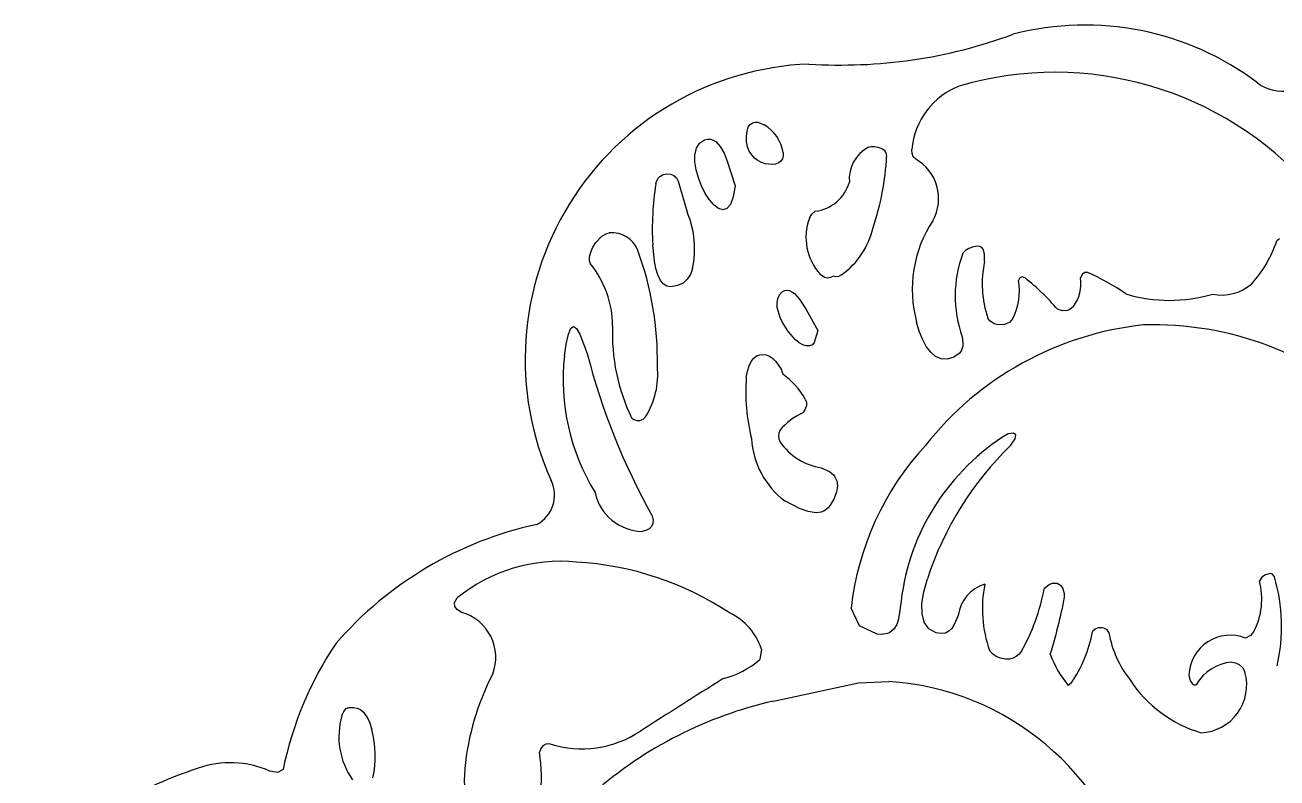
# Model space of a CAD drawing. Extents: x 0.98 to 3.75, y 0.23 to 4.49.
# Drawn here: x 1.028 to 1.986, y 2.961 to 3.537 of the extents above; entities that cross this region are included whole.
import ezdxf

# ---------------------------------------------------------------- set-up
doc = ezdxf.new("R2010")
doc.units = 0
doc.header["$MEASUREMENT"] = 0
doc.layers.add('Arc', color=6, linetype='CONTINUOUS')
doc.layers.add('Line', color=1, linetype='CONTINUOUS')

msp = doc.modelspace()

# ---------------------------------------------------------------- linework, layer by layer
at = {"layer": 'Arc', "color": 0, "true_color": 0x000000}
for centre, radius, start, end in [((1.83913, 3.31806), 0.21865, 52.88994, 104.57049), ((1.65246, 3.88575), 0.37964, -93.70491, -69.70709), ((1.63702, 3.28096), 0.22612, 92.30538, -155.82356), ((1.816, 3.24067), 0.25989, 41.39164, 106.16912), ((1.99022, 3.51813), 0.03207, -126.71737, -32.92038), ((1.76339, 3.43695), 0.05688, 110.32915, 175.40776), ((1.5775, 3.43385), 0.03119, 9.7894, 58.58672), ((1.68607, 3.41905), 0.02734, 117.69649, -174.9829), ((1.48615, 3.44652), 0.20146, -18.73926, -2.91157), ((1.69252, 3.40406), 0.03461, -29.41613, 60.82522), ((1.73731, 3.38065), 0.22917, 171.32559, -177.00093), ((1.62908, 3.42502), 0.03091, -83.38351, -15.70234), ((1.46915, 3.36562), 0.07137, -12.33149, 22.48242), ((1.66768, 3.37427), 0.04203, 159.39537, -137.77617), ((1.61693, 3.39563), 0.06157, -54.23262, -12.98505), ((1.80199, 3.33466), 0.09507, 146.54848, -164.68047), ((1.47738, 3.35698), 0.02098, 20.65651, 95.74894), ((1.89638, 3.40184), 0.09427, -42.10564, -18.6004), ((1.26845, 3.28004), 0.24362, -1.02069, 20.25283), ((1.83364, 3.3295), 0.0939, 159.65028, -160.5652), ((1.39967, 3.30551), 0.07817, 1.00068, 38.45827), ((1.84248, 3.33863), 0.08205, 167.85701, -161.50324), ((1.74154, 3.3334), 0.04728, -26.66964, 9.83301), ((1.68151, 3.20311), 0.17924, 40.41694, 51.33883), ((1.80548, 3.33916), 0.03043, -35.24458, 7.79436), ((1.76319, 3.17393), 0.19023, 55.72656, 65.75935), ((1.94372, 3.36481), 0.03458, -101.69653, -49.19961), ((1.90382, 3.44184), 0.11567, -106.83485, -73.47802), ((1.62308, 3.30001), 0.14542, 177.29601, -153.81709), ((1.90946, 3.06401), 0.24471, 95.99953, 141.84857), ((1.89128, 3.05796), 0.24953, 47.16504, 91.69869), ((1.60573, 3.26589), 0.16583, 173.79107, -148.46807), ((1.95799, 3.41341), 0.51573, -165.64662, -150.74019), ((1.45047, 3.2697), 0.06185, -31.84298, 5.57504), ((1.72628, 3.25606), 0.14666, 175.69969, -165.96729), ((1.57022, 3.21886), 0.06346, 30.08038, 53.39911), ((1.64384, 3.19513), 0.04952, 114.62108, 140.32914), ((1.64834, 3.22423), 0.06445, -176.68214, -127.00298), ((1.64486, 3.24499), 0.04751, -145.16961, -99.17171), ((1.87168, 3.07551), 0.17453, 121.59217, 173.16765), ((1.87782, 3.06653), 0.21897, 137.24819, 173.64205), ((1.95761, 3.03491), 0.25162, 134.21875, 161.86284), ((1.40828, 3.17715), 0.0251, -62.6202, 26.5155), ((1.50121, 3.18716), 0.03768, -167.74469, -91.30656), ((1.48059, 2.87703), 0.28441, 102.33832, 138.87003), ((1.43803, 3.0006), 0.12602, 84.50919, 128.93704), ((1.43645, 2.88885), 0.23758, 56.48646, 86.70786), ((1.91989, 3.09773), 0.05432, -27.27067, 14.84359), ((1.85614, 3.07685), 0.13323, -13.13082, 16.56435), ((1.77053, 3.0817), 0.02861, 106.51656, 172.8094), ((1.8579, 3.09047), 0.09731, 168.94267, -160.70085), ((1.65392, 3.1346), 0.15661, -29.33361, -10.66021), ((1.41269, 3.17945), 0.41856, -17.22074, -11.06392), ((1.35273, 3.05316), 0.0357, -20.76324, 74.44605), ((1.54786, 3.04555), 0.04586, 17.65456, 64.46923), ((1.49223, 2.91246), 0.27205, 146.12145, 168.32041), ((1.74811, 3.08964), 0.09801, -35.02619, -9.78967), ((1.93679, 3.08599), 0.08072, -170.07695, -141.68033), ((1.95016, 3.03848), 0.03167, 68.44924, 177.85347), ((1.88428, 3.08117), 0.07623, -160.35118, -139.5435), ((1.54593, 3.10311), 0.06813, -75.98845, -49.16379), ((1.95389, 3.01531), 0.03427, 94.52875, 150.43789), ((1.56002, 2.95001), 0.19604, 152.50702, 174.69709), ((6.46661, -4.75798), 9.20938, 122.175889, 122.643386), ((1.95545, 3.08953), 0.09795, -146.82882, -106.4084), ((1.92626, 3.032), 0.03646, -87.61245, 15.62508), ((1.67559, 2.82766), 0.2075, 13.7267, 86.2826), ((1.66884, 2.71652), 0.31071, 102.65863, 131.43164), ((1.32621, 2.99254), 0.05775, 163.79497, -145.10662), ((1.21765, 2.97758), 0.07867, -12.19755, 15.13641), ((1.4543, 3.06429), 0.081, -107.53069, -56.51424), ((1.31079, 2.96208), 0.11261, -7.98157, 9.47038), ((1.27509, 2.6278), 0.35935, 108.54939, 133.33769), ((1.18537, 2.89727), 0.07535, 66.29086, 109.05752), ((1.4784, 2.95797), 0.11404, 174.89008, -148.73452)]:
    msp.add_arc(centre, radius, start, end, dxfattribs=at)
at = {"layer": 'Line', "color": 0, "true_color": 0x000000}
for p, q in [((1.58058, 3.4556), (1.58156, 3.45848)), ((1.58156, 3.45848), (1.58296, 3.46053)), ((1.58296, 3.46053), (1.5847, 3.46181)), ((1.5847, 3.46181), (1.58671, 3.46239)), ((1.58671, 3.46239), (1.58894, 3.46232)), ((1.58894, 3.46232), (1.59375, 3.46047)), ((1.54419, 3.44648), (1.54797, 3.44892)), ((1.54797, 3.44892), (1.55042, 3.44951)), ((1.55042, 3.44951), (1.55269, 3.44944)), ((1.55269, 3.44944), (1.55477, 3.44878)), ((1.55477, 3.44878), (1.5567, 3.44758)), ((1.5567, 3.44758), (1.5601, 3.44382)), ((1.58006, 3.45184), (1.58058, 3.4556)), ((1.58015, 3.44748), (1.58006, 3.45184)), ((1.58092, 3.44362), (1.58015, 3.44748)), ((1.54071, 3.4378), (1.54183, 3.44267)), ((1.54071, 3.43216), (1.54071, 3.4378)), ((1.54183, 3.44267), (1.54419, 3.44648)), ((1.5601, 3.44382), (1.56299, 3.43866)), ((1.56299, 3.43866), (1.56547, 3.43259)), ((1.58229, 3.44024), (1.58092, 3.44362)), ((1.58414, 3.43735), (1.58229, 3.44024)), ((1.58638, 3.43493), (1.58414, 3.43735)), ((1.60823, 3.43916), (1.60828, 3.4365)), ((1.67336, 3.44326), (1.67556, 3.44383)), ((1.67556, 3.44383), (1.67798, 3.4439)), ((1.67798, 3.4439), (1.68064, 3.44343)), ((1.68064, 3.44343), (1.68355, 3.44236)), ((1.68355, 3.44236), (1.6851, 3.44135)), ((1.6851, 3.44135), (1.68622, 3.43998)), ((1.68622, 3.43998), (1.68696, 3.43828)), ((1.68696, 3.43828), (1.68735, 3.43628)), ((1.70686, 3.43844), (1.70669, 3.4415)), ((1.70774, 3.436), (1.70686, 3.43844)), ((1.54165, 3.42605), (1.54071, 3.43216)), ((1.56547, 3.43259), (1.57146, 3.41383)), ((1.58891, 3.433), (1.58638, 3.43493)), ((1.59162, 3.43153), (1.58891, 3.433)), ((1.59443, 3.43054), (1.59162, 3.43153)), ((1.59993, 3.42996), (1.59443, 3.43054)), ((1.60241, 3.43036), (1.59993, 3.42996)), ((1.60459, 3.43121), (1.60241, 3.43036)), ((1.60636, 3.43253), (1.60459, 3.43121)), ((1.60762, 3.43429), (1.60636, 3.43253)), ((1.60828, 3.4365), (1.60762, 3.43429)), ((1.70939, 3.43428), (1.70774, 3.436)), ((1.51124, 3.41705), (1.51286, 3.41992)), ((1.51286, 3.41992), (1.51393, 3.42099)), ((1.51393, 3.42099), (1.51646, 3.4224)), ((1.51646, 3.4224), (1.51926, 3.42292)), ((1.51926, 3.42292), (1.52208, 3.42261)), ((1.52208, 3.42261), (1.52465, 3.42153)), ((1.52465, 3.42153), (1.52672, 3.41975)), ((1.52672, 3.41975), (1.52801, 3.41733)), ((1.54339, 3.41978), (1.54165, 3.42605)), ((1.54578, 3.41364), (1.54339, 3.41978)), ((1.51076, 3.41522), (1.51124, 3.41705)), ((1.52801, 3.41733), (1.5351, 3.39291)), ((1.54867, 3.40793), (1.54578, 3.41364)), ((1.57146, 3.41383), (1.57006, 3.40528)), ((1.55191, 3.40296), (1.54867, 3.40793)), ((1.55533, 3.39902), (1.55191, 3.40296)), ((1.5588, 3.39641), (1.55533, 3.39902)), ((1.56794, 3.39956), (1.56526, 3.39638)), ((1.57006, 3.40528), (1.56794, 3.39956)), ((1.56216, 3.39543), (1.5588, 3.39641)), ((1.56526, 3.39638), (1.56216, 3.39543)), ((1.62834, 3.38906), (1.63023, 3.39205)), ((1.63023, 3.39205), (1.63264, 3.39433)), ((1.46266, 3.36675), (1.46498, 3.37049)), ((1.46498, 3.37049), (1.46957, 3.37519)), ((1.46957, 3.37519), (1.47327, 3.37726)), ((1.47327, 3.37726), (1.47528, 3.37785)), ((1.98783, 3.37334), (1.98573, 3.37177)), ((1.46013, 3.35933), (1.46102, 3.36293)), ((1.46102, 3.36293), (1.46266, 3.36675)), ((1.50976, 3.35616), (1.50845, 3.36866)), ((1.74769, 3.3642), (1.7456, 3.36215)), ((1.75017, 3.3658), (1.74769, 3.3642)), ((1.75307, 3.36693), (1.75017, 3.3658)), ((1.75642, 3.36753), (1.75307, 3.36693)), ((1.75849, 3.36741), (1.75642, 3.36753)), ((1.76005, 3.36667), (1.75849, 3.36741)), ((1.76116, 3.36538), (1.76005, 3.36667)), ((1.76227, 3.36137), (1.76116, 3.36538)), ((1.76226, 3.35589), (1.76227, 3.36137)), ((1.46006, 3.35629), (1.46013, 3.35933)), ((1.46088, 3.35413), (1.46006, 3.35629)), ((1.51087, 3.35064), (1.50976, 3.35616)), ((1.51234, 3.34581), (1.51087, 3.35064)), ((1.51419, 3.34183), (1.51234, 3.34581)), ((1.51645, 3.33885), (1.51419, 3.34183)), ((1.53489, 3.34226), (1.53167, 3.3394)), ((1.53727, 3.34596), (1.53489, 3.34226)), ((1.53887, 3.35037), (1.53727, 3.34596)), ((1.63983, 3.34371), (1.63656, 3.34602)), ((1.64238, 3.34311), (1.63983, 3.34371)), ((1.64437, 3.34353), (1.64238, 3.34311)), ((1.64667, 3.34474), (1.64437, 3.34353)), ((1.64847, 3.34414), (1.64667, 3.34474)), ((1.65056, 3.34447), (1.64847, 3.34414)), ((1.65292, 3.34567), (1.65056, 3.34447)), ((1.78915, 3.3435), (1.78812, 3.34147)), ((1.79087, 3.34413), (1.78915, 3.3435)), ((1.79348, 3.34307), (1.79087, 3.34413)), ((1.83701, 3.34623), (1.83563, 3.34328)), ((1.83886, 3.34754), (1.83701, 3.34623)), ((1.8413, 3.34739), (1.83886, 3.34754)), ((1.51917, 3.33704), (1.51645, 3.33885)), ((1.52236, 3.33654), (1.51917, 3.33704)), ((1.52752, 3.33746), (1.52236, 3.33654)), ((1.53167, 3.3394), (1.52752, 3.33746)), ((1.60536, 3.33031), (1.6075, 3.3326)), ((1.6075, 3.3326), (1.60933, 3.33363)), ((1.60933, 3.33363), (1.61118, 3.33394)), ((1.61118, 3.33394), (1.61305, 3.33362)), ((1.61305, 3.33362), (1.61492, 3.33272)), ((1.61492, 3.33272), (1.6168, 3.33133)), ((1.60356, 3.32426), (1.60408, 3.3275)), ((1.60374, 3.32071), (1.60356, 3.32426)), ((1.60408, 3.3275), (1.60536, 3.33031)), ((1.6168, 3.33133), (1.62051, 3.32732)), ((1.62051, 3.32732), (1.62582, 3.3193)), ((1.60586, 3.3131), (1.60374, 3.32071)), ((1.60763, 3.30925), (1.60586, 3.3131)), ((1.62582, 3.3193), (1.63463, 3.30302)), ((1.76618, 3.31042), (1.76467, 3.3126)), ((1.82191, 3.31822), (1.81797, 3.31932)), ((1.82563, 3.31845), (1.82191, 3.31822)), ((1.82735, 3.31911), (1.82563, 3.31845)), ((1.83034, 3.32159), (1.82735, 3.31911)), ((1.44402, 3.30039), (1.44593, 3.30481)), ((1.44593, 3.30481), (1.44798, 3.30609)), ((1.44798, 3.30609), (1.4502, 3.30454)), ((1.4502, 3.30454), (1.45265, 3.30041)), ((1.61221, 3.30198), (1.60763, 3.30925)), ((1.63463, 3.30302), (1.63199, 3.29401)), ((1.7123, 3.30264), (1.7103, 3.30954)), ((1.76949, 3.30813), (1.76618, 3.31042)), ((1.77259, 3.3074), (1.76949, 3.30813)), ((1.77754, 3.30761), (1.77259, 3.3074)), ((1.7812, 3.3093), (1.77754, 3.30761)), ((1.78379, 3.31218), (1.7812, 3.3093)), ((1.44219, 3.29258), (1.44402, 3.30039)), ((1.45265, 3.30041), (1.45836, 3.28556)), ((1.61761, 3.296), (1.61221, 3.30198)), ((1.62043, 3.29376), (1.61761, 3.296)), ((1.62321, 3.29215), (1.62043, 3.29376)), ((1.63199, 3.29401), (1.63054, 3.29222)), ((1.71477, 3.29638), (1.7123, 3.30264)), ((1.71768, 3.29096), (1.71477, 3.29638)), ((1.74509, 3.29825), (1.74569, 3.29341)), ((1.74569, 3.29341), (1.74557, 3.2912)), ((1.44087, 3.28382), (1.44219, 3.29258)), ((1.58791, 3.28369), (1.59028, 3.28464)), ((1.59028, 3.28464), (1.59278, 3.28489)), ((1.59278, 3.28489), (1.59532, 3.28446)), ((1.59532, 3.28446), (1.59785, 3.2834)), ((1.62588, 3.29129), (1.62321, 3.29215)), ((1.62835, 3.29128), (1.62588, 3.29129)), ((1.63054, 3.29222), (1.62835, 3.29128)), ((1.72103, 3.28656), (1.71768, 3.29096)), ((1.72482, 3.28334), (1.72103, 3.28656)), ((1.74292, 3.2855), (1.73867, 3.28263)), ((1.74425, 3.28723), (1.74292, 3.2855)), ((1.74557, 3.2912), (1.74425, 3.28723)), ((1.58086, 3.27208), (1.58213, 3.27622)), ((1.58213, 3.27622), (1.58377, 3.27951)), ((1.58377, 3.27951), (1.58571, 3.28199)), ((1.58571, 3.28199), (1.58791, 3.28369)), ((1.59785, 3.2834), (1.6003, 3.28174)), ((1.6003, 3.28174), (1.60262, 3.27952)), ((1.60262, 3.27952), (1.60656, 3.27352)), ((1.72903, 3.2815), (1.72482, 3.28334)), ((1.73365, 3.2812), (1.72903, 3.2815)), ((1.73867, 3.28263), (1.73365, 3.2812)), ((1.58003, 3.26706), (1.58086, 3.27208)), ((1.60656, 3.27352), (1.60806, 3.26981)), ((1.62597, 3.24572), (1.62511, 3.24302)), ((1.62514, 3.25067), (1.62593, 3.24826)), ((1.62593, 3.24826), (1.62597, 3.24572)), ((1.50301, 3.23706), (1.5008, 3.235)), ((1.62511, 3.24302), (1.6232, 3.24015)), ((1.49402, 3.23486), (1.49259, 3.23585)), ((1.49686, 3.23396), (1.49402, 3.23486)), ((1.49823, 3.234), (1.49686, 3.23396)), ((1.5008, 3.235), (1.49823, 3.234)), ((1.60572, 3.22675), (1.60481, 3.22469)), ((1.60481, 3.22469), (1.60457, 3.22249)), ((1.60457, 3.22249), (1.60494, 3.2202)), ((1.60494, 3.2202), (1.60586, 3.21785)), ((1.78425, 3.22471), (1.78025, 3.22417)), ((1.78213, 3.21524), (1.78554, 3.22024)), ((1.78613, 3.2234), (1.78425, 3.22471)), ((1.78554, 3.22024), (1.78613, 3.2234)), ((1.63729, 3.19808), (1.64366, 3.19521)), ((1.64366, 3.19521), (1.64666, 3.19275)), ((1.64666, 3.19275), (1.64778, 3.19134)), ((1.64778, 3.19134), (1.64924, 3.18811)), ((1.64924, 3.18811), (1.64964, 3.1843)), ((1.64894, 3.17984), (1.64712, 3.17468)), ((1.64964, 3.1843), (1.64894, 3.17984)), ((1.62083, 3.16698), (1.60955, 3.17276)), ((1.64426, 3.16953), (1.64267, 3.16763)), ((1.64712, 3.17468), (1.64426, 3.16953)), ((1.50806, 3.16134), (1.50875, 3.15817)), ((1.6273, 3.16459), (1.62083, 3.16698)), ((1.6335, 3.16367), (1.6273, 3.16459)), ((1.63739, 3.16427), (1.6335, 3.16367)), ((1.63923, 3.16503), (1.63739, 3.16427)), ((1.64267, 3.16763), (1.63923, 3.16503)), ((1.50323, 3.15027), (1.50035, 3.14949)), ((1.50563, 3.15153), (1.50323, 3.15027)), ((1.50742, 3.15327), (1.50563, 3.15153)), ((1.5085, 3.15548), (1.50742, 3.15327)), ((1.50875, 3.15817), (1.5085, 3.15548)), ((1.71578, 3.10335), (1.71849, 3.11324)), ((1.9742, 3.11446), (1.9724, 3.11165)), ((1.97695, 3.11639), (1.9742, 3.11446)), ((1.98086, 3.11727), (1.97695, 3.11639)), ((1.9825, 3.11669), (1.98086, 3.11727)), ((1.98384, 3.11483), (1.9825, 3.11669)), ((1.71435, 3.09434), (1.71578, 3.10335)), ((1.8118, 3.10884), (1.80782, 3.10563)), ((1.81381, 3.10962), (1.8118, 3.10884)), ((1.81762, 3.10967), (1.81381, 3.10962)), ((1.82078, 3.10782), (1.81762, 3.10967)), ((1.82199, 3.10624), (1.82078, 3.10782)), ((1.82338, 3.10188), (1.82199, 3.10624)), ((1.82347, 3.09913), (1.82338, 3.10188)), ((1.35689, 3.09506), (1.35884, 3.09862)), ((1.35708, 3.09218), (1.35689, 3.09506)), ((1.69839, 3.09627), (1.6964, 3.08241)), ((1.71439, 3.08647), (1.71435, 3.09434)), ((1.35902, 3.08975), (1.35708, 3.09218)), ((1.36231, 3.08755), (1.35902, 3.08975)), ((1.6667, 3.07736), (1.66019, 3.09078)), ((1.71608, 3.07997), (1.71439, 3.08647)), ((1.74214, 3.08529), (1.73908, 3.07822)), ((1.68015, 3.07101), (1.6667, 3.07736)), ((1.69293, 3.07483), (1.6899, 3.0723)), ((1.69502, 3.07829), (1.69293, 3.07483)), ((1.6964, 3.08241), (1.69502, 3.07829)), ((1.71961, 3.07508), (1.71608, 3.07997)), ((1.72518, 3.07203), (1.71961, 3.07508)), ((1.73496, 3.07316), (1.73227, 3.07177)), ((1.7372, 3.07536), (1.73496, 3.07316)), ((1.73908, 3.07822), (1.7372, 3.07536)), ((1.84673, 3.0747), (1.84469, 3.07297)), ((1.84909, 3.0757), (1.84673, 3.0747)), ((1.85183, 3.07586), (1.84909, 3.0757)), ((1.85348, 3.07555), (1.85183, 3.07586)), ((1.85588, 3.0742), (1.85348, 3.07555)), ((1.85728, 3.07208), (1.85588, 3.0742)), ((1.68312, 3.07078), (1.68015, 3.07101)), ((1.68796, 3.07146), (1.68312, 3.07078)), ((1.6899, 3.0723), (1.68796, 3.07146)), ((1.72904, 3.07134), (1.72518, 3.07203)), ((1.73227, 3.07177), (1.72904, 3.07134)), ((1.96555, 3.06995), (1.96179, 3.06794)), ((1.96818, 3.07284), (1.96555, 3.06995)), ((1.59156, 3.05946), (1.59049, 3.05156)), ((1.76828, 3.05584), (1.76605, 3.05831)), ((1.77103, 3.05389), (1.76828, 3.05584)), ((1.78859, 3.05558), (1.78648, 3.05376)), ((1.79045, 3.05788), (1.78859, 3.05558)), ((1.77437, 3.05251), (1.77103, 3.05389)), ((1.77834, 3.05176), (1.77437, 3.05251)), ((1.78138, 3.05179), (1.77834, 3.05176)), ((1.78409, 3.05248), (1.78138, 3.05179)), ((1.78648, 3.05376), (1.78409, 3.05248)), ((1.95119, 3.04947), (1.95405, 3.04901)), ((1.95405, 3.04901), (1.95692, 3.0476)), ((1.95692, 3.0476), (1.95977, 3.0451)), ((1.95977, 3.0451), (1.96137, 3.04181)), ((1.91851, 3.03967), (1.91882, 3.03717)), ((1.91882, 3.03717), (1.91961, 3.03499)), ((1.91961, 3.03499), (1.92089, 3.03321)), ((1.60075, 3.01967), (1.66593, 3.03365)), ((1.66593, 3.03365), (1.68904, 3.03471)), ((1.82836, 3.03339), (1.82627, 3.03171)), ((1.92089, 3.03321), (1.92239, 3.03227)), ((1.92239, 3.03227), (1.92408, 3.03221)), ((1.27075, 3.00865), (1.27217, 3.01186)), ((1.27217, 3.01186), (1.27397, 3.01401)), ((1.27397, 3.01401), (1.27615, 3.01494)), ((1.27615, 3.01494), (1.27958, 3.01495)), ((1.27958, 3.01495), (1.28256, 3.01426)), ((1.28256, 3.01426), (1.28514, 3.01296)), ((1.28514, 3.01296), (1.28733, 3.01116)), ((1.28733, 3.01116), (1.29068, 3.00645)), ((1.29068, 3.00645), (1.29191, 3.00374)), ((1.29191, 3.00374), (1.29359, 2.99812)), ((1.4299, 2.98705), (1.42678, 2.98673)), ((1.42287, 2.98338), (1.42187, 2.98061)), ((1.42447, 2.98546), (1.42287, 2.98338)), ((1.42678, 2.98673), (1.42447, 2.98546)), ((1.22146, 2.96519), (1.21567, 2.96626)), ((1.22582, 2.96753), (1.22146, 2.96519))]:
    msp.add_line(p, q, dxfattribs=at)

doc.saveas('drawing.dxf')
